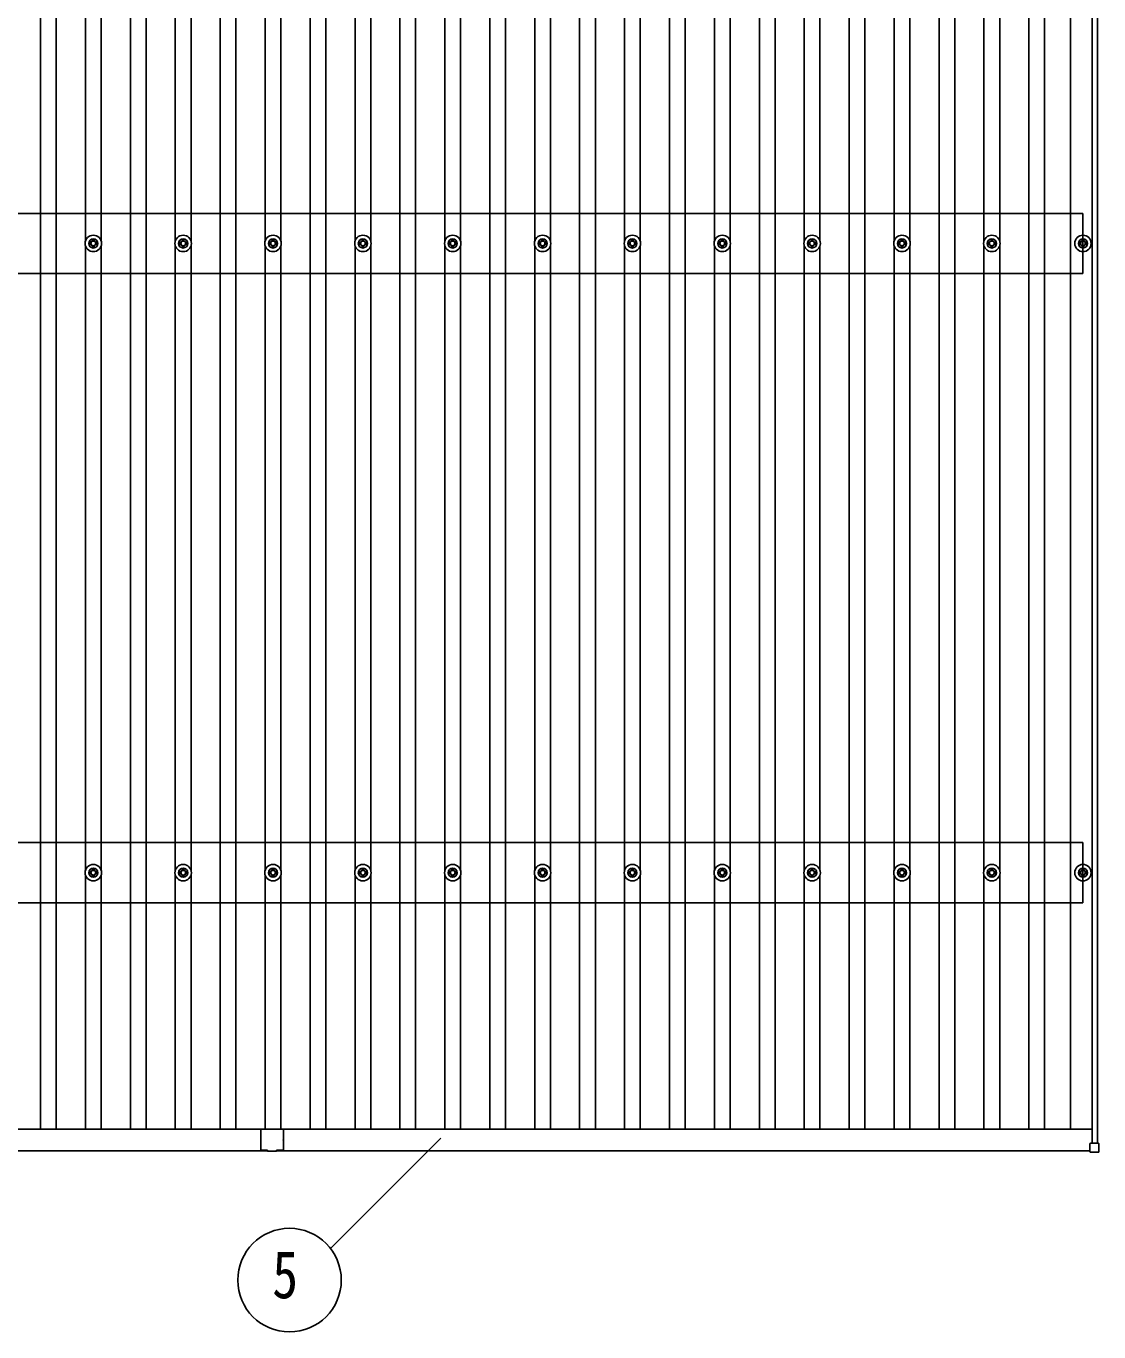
# Model space of a CAD drawing. Units: millimetres, scale not verified. Extents: x -16820 to 16820, y -11880 to 11880.
# Drawn here: x -9248 to -6860, y 2492 to 5397 of the extents above; entities that cross this region are included whole.
import ezdxf
from ezdxf.enums import TextEntityAlignment as Align

# ---------------------------------------------------------------- set-up
doc = ezdxf.new("R2010")
doc.units = ezdxf.units.MM
doc.header["$LTSCALE"] = 50
for name, color, linetype in [('0-5_YKK_13', 4, 'Continuous'), ('0-6_YKK_A1', 4, 'Continuous'), ('0-7_YKK_D', 6, 'Continuous')]:
    doc.layers.add(name, color=color, linetype=linetype)
doc.styles.add('ＭＳ ゴシック', font='')
doc.styles.get('ＭＳ ゴシック').set_extended_font_data('MS Gothic')

msp = doc.modelspace()

# ---------------------------------------------------------------- linework, layer by layer
at = {"layer": '0-5_YKK_13'}
for p, q in [((-9107.92, 4914.89), (-9103.5, 4914.89)), ((-9107.92, 4911.39), (-9103.5, 4911.39)), ((-9099.67, 4923.14), (-9099.67, 4918.72)), ((-9096.17, 4923.14), (-9096.17, 4918.72)), ((-9092.34, 4914.89), (-9087.92, 4914.89)), ((-9092.34, 4911.39), (-9087.92, 4911.39)), ((-8907.92, 4914.89), (-8903.5, 4914.89)), ((-8907.92, 4911.39), (-8903.5, 4911.39)), ((-8899.67, 4923.14), (-8899.67, 4918.72)), ((-8896.17, 4923.14), (-8896.17, 4918.72)), ((-8892.34, 4914.89), (-8887.92, 4914.89)), ((-8892.34, 4911.39), (-8887.92, 4911.39)), ((-8707.92, 4914.89), (-8703.5, 4914.89)), ((-8707.92, 4911.39), (-8703.5, 4911.39)), ((-8699.67, 4923.14), (-8699.67, 4918.72)), ((-8696.17, 4923.14), (-8696.17, 4918.72)), ((-8692.34, 4914.89), (-8687.92, 4914.89)), ((-8692.34, 4911.39), (-8687.92, 4911.39)), ((-8507.92, 4914.89), (-8503.5, 4914.89)), ((-8507.92, 4911.39), (-8503.5, 4911.39)), ((-8499.67, 4923.14), (-8499.67, 4918.72)), ((-8496.17, 4923.14), (-8496.17, 4918.72)), ((-8492.34, 4914.89), (-8487.92, 4914.89)), ((-8492.34, 4911.39), (-8487.92, 4911.39)), ((-8307.92, 4914.89), (-8303.5, 4914.89)), ((-8307.92, 4911.39), (-8303.5, 4911.39)), ((-8299.67, 4923.14), (-8299.67, 4918.72)), ((-8296.17, 4923.14), (-8296.17, 4918.72)), ((-8292.34, 4914.89), (-8287.92, 4914.89)), ((-8292.34, 4911.39), (-8287.92, 4911.39)), ((-8107.92, 4914.89), (-8103.5, 4914.89)), ((-8107.92, 4911.39), (-8103.5, 4911.39)), ((-8099.67, 4923.14), (-8099.67, 4918.72)), ((-8096.17, 4923.14), (-8096.17, 4918.72)), ((-8092.34, 4914.89), (-8087.92, 4914.89)), ((-8092.34, 4911.39), (-8087.92, 4911.39)), ((-7907.92, 4914.89), (-7903.5, 4914.89)), ((-7907.92, 4911.39), (-7903.5, 4911.39)), ((-7899.67, 4923.14), (-7899.67, 4918.72)), ((-7896.17, 4923.14), (-7896.17, 4918.72)), ((-7892.34, 4914.89), (-7887.92, 4914.89)), ((-7892.34, 4911.39), (-7887.92, 4911.39)), ((-7707.92, 4914.89), (-7703.5, 4914.89)), ((-7707.92, 4911.39), (-7703.5, 4911.39)), ((-7699.67, 4923.14), (-7699.67, 4918.72)), ((-7696.17, 4923.14), (-7696.17, 4918.72)), ((-7692.34, 4914.89), (-7687.92, 4914.89)), ((-7692.34, 4911.39), (-7687.92, 4911.39)), ((-7507.92, 4914.89), (-7503.5, 4914.89)), ((-7507.92, 4911.39), (-7503.5, 4911.39)), ((-7499.67, 4923.14), (-7499.67, 4918.72)), ((-7496.17, 4923.14), (-7496.17, 4918.72)), ((-7492.34, 4914.89), (-7487.92, 4914.89)), ((-7492.34, 4911.39), (-7487.92, 4911.39)), ((-7307.92, 4914.89), (-7303.5, 4914.89)), ((-7307.92, 4911.39), (-7303.5, 4911.39)), ((-7299.67, 4923.14), (-7299.67, 4918.72)), ((-7296.17, 4923.14), (-7296.17, 4918.72)), ((-7292.34, 4914.89), (-7287.92, 4914.89)), ((-7292.34, 4911.39), (-7287.92, 4911.39)), ((-7107.92, 4914.89), (-7103.5, 4914.89)), ((-7107.92, 4911.39), (-7103.5, 4911.39)), ((-7099.67, 4923.14), (-7099.67, 4918.72)), ((-7096.17, 4923.14), (-7096.17, 4918.72)), ((-7092.34, 4914.89), (-7087.92, 4914.89)), ((-7092.34, 4911.39), (-7087.92, 4911.39)), ((-6905.17, 4914.89), (-6900.75, 4914.89)), ((-6905.17, 4911.39), (-6900.75, 4911.39)), ((-6896.92, 4923.14), (-6896.92, 4918.72)), ((-6893.42, 4923.14), (-6893.42, 4918.72)), ((-6889.59, 4914.89), (-6885.17, 4914.89)), ((-6889.59, 4911.39), (-6885.17, 4911.39)), ((-9099.67, 4907.56), (-9099.67, 4903.14)), ((-9096.17, 4907.56), (-9096.17, 4903.14)), ((-8899.67, 4907.56), (-8899.67, 4903.14)), ((-8896.17, 4907.56), (-8896.17, 4903.14)), ((-8699.67, 4907.56), (-8699.67, 4903.14)), ((-8696.17, 4907.56), (-8696.17, 4903.14)), ((-8499.67, 4907.56), (-8499.67, 4903.14)), ((-8496.17, 4907.56), (-8496.17, 4903.14)), ((-8299.67, 4907.56), (-8299.67, 4903.14)), ((-8296.17, 4907.56), (-8296.17, 4903.14)), ((-8099.67, 4907.56), (-8099.67, 4903.14)), ((-8096.17, 4907.56), (-8096.17, 4903.14)), ((-7899.67, 4907.56), (-7899.67, 4903.14)), ((-7896.17, 4907.56), (-7896.17, 4903.14)), ((-7699.67, 4907.56), (-7699.67, 4903.14)), ((-7696.17, 4907.56), (-7696.17, 4903.14)), ((-7499.67, 4907.56), (-7499.67, 4903.14)), ((-7496.17, 4907.56), (-7496.17, 4903.14)), ((-7299.67, 4907.56), (-7299.67, 4903.14)), ((-7296.17, 4907.56), (-7296.17, 4903.14)), ((-7099.67, 4907.56), (-7099.67, 4903.14)), ((-7096.17, 4907.56), (-7096.17, 4903.14)), ((-6896.92, 4907.56), (-6896.92, 4903.14)), ((-6893.42, 4907.56), (-6893.42, 4903.14)), ((-9099.67, 3523.14), (-9099.67, 3518.72)), ((-9096.17, 3523.14), (-9096.17, 3518.72)), ((-8899.67, 3523.14), (-8899.67, 3518.72)), ((-8896.17, 3523.14), (-8896.17, 3518.72)), ((-8699.67, 3523.14), (-8699.67, 3518.72)), ((-8696.17, 3523.14), (-8696.17, 3518.72)), ((-8499.67, 3523.14), (-8499.67, 3518.72)), ((-8496.17, 3523.14), (-8496.17, 3518.72)), ((-8299.67, 3523.14), (-8299.67, 3518.72)), ((-8296.17, 3523.14), (-8296.17, 3518.72)), ((-8099.67, 3523.14), (-8099.67, 3518.72)), ((-8096.17, 3523.14), (-8096.17, 3518.72)), ((-7899.67, 3523.14), (-7899.67, 3518.72)), ((-7896.17, 3523.14), (-7896.17, 3518.72)), ((-7699.67, 3523.14), (-7699.67, 3518.72)), ((-7696.17, 3523.14), (-7696.17, 3518.72)), ((-7499.67, 3523.14), (-7499.67, 3518.72)), ((-7496.17, 3523.14), (-7496.17, 3518.72)), ((-7299.67, 3523.14), (-7299.67, 3518.72)), ((-7296.17, 3523.14), (-7296.17, 3518.72)), ((-7099.67, 3523.14), (-7099.67, 3518.72)), ((-7096.17, 3523.14), (-7096.17, 3518.72)), ((-6896.92, 3523.14), (-6896.92, 3518.72)), ((-6893.42, 3523.14), (-6893.42, 3518.72)), ((-9107.92, 3514.89), (-9103.5, 3514.89)), ((-9107.92, 3511.39), (-9103.5, 3511.39)), ((-9099.67, 3507.56), (-9099.67, 3503.14)), ((-9096.17, 3507.56), (-9096.17, 3503.14)), ((-9092.34, 3514.89), (-9087.92, 3514.89)), ((-9092.34, 3511.39), (-9087.92, 3511.39)), ((-8907.92, 3514.89), (-8903.5, 3514.89)), ((-8907.92, 3511.39), (-8903.5, 3511.39)), ((-8899.67, 3507.56), (-8899.67, 3503.14)), ((-8896.17, 3507.56), (-8896.17, 3503.14)), ((-8892.34, 3514.89), (-8887.92, 3514.89)), ((-8892.34, 3511.39), (-8887.92, 3511.39)), ((-8707.92, 3514.89), (-8703.5, 3514.89)), ((-8707.92, 3511.39), (-8703.5, 3511.39)), ((-8699.67, 3507.56), (-8699.67, 3503.14)), ((-8696.17, 3507.56), (-8696.17, 3503.14)), ((-8692.34, 3514.89), (-8687.92, 3514.89)), ((-8692.34, 3511.39), (-8687.92, 3511.39)), ((-8507.92, 3514.89), (-8503.5, 3514.89)), ((-8507.92, 3511.39), (-8503.5, 3511.39)), ((-8499.67, 3507.56), (-8499.67, 3503.14)), ((-8496.17, 3507.56), (-8496.17, 3503.14)), ((-8492.34, 3514.89), (-8487.92, 3514.89)), ((-8492.34, 3511.39), (-8487.92, 3511.39)), ((-8307.92, 3514.89), (-8303.5, 3514.89)), ((-8307.92, 3511.39), (-8303.5, 3511.39)), ((-8299.67, 3507.56), (-8299.67, 3503.14)), ((-8296.17, 3507.56), (-8296.17, 3503.14)), ((-8292.34, 3514.89), (-8287.92, 3514.89)), ((-8292.34, 3511.39), (-8287.92, 3511.39)), ((-8107.92, 3514.89), (-8103.5, 3514.89)), ((-8107.92, 3511.39), (-8103.5, 3511.39)), ((-8099.67, 3507.56), (-8099.67, 3503.14)), ((-8096.17, 3507.56), (-8096.17, 3503.14)), ((-8092.34, 3514.89), (-8087.92, 3514.89)), ((-8092.34, 3511.39), (-8087.92, 3511.39)), ((-7907.92, 3514.89), (-7903.5, 3514.89)), ((-7907.92, 3511.39), (-7903.5, 3511.39)), ((-7899.67, 3507.56), (-7899.67, 3503.14)), ((-7896.17, 3507.56), (-7896.17, 3503.14)), ((-7892.34, 3514.89), (-7887.92, 3514.89)), ((-7892.34, 3511.39), (-7887.92, 3511.39)), ((-7707.92, 3514.89), (-7703.5, 3514.89)), ((-7707.92, 3511.39), (-7703.5, 3511.39)), ((-7699.67, 3507.56), (-7699.67, 3503.14)), ((-7696.17, 3507.56), (-7696.17, 3503.14)), ((-7692.34, 3514.89), (-7687.92, 3514.89)), ((-7692.34, 3511.39), (-7687.92, 3511.39)), ((-7507.92, 3514.89), (-7503.5, 3514.89)), ((-7507.92, 3511.39), (-7503.5, 3511.39)), ((-7499.67, 3507.56), (-7499.67, 3503.14)), ((-7496.17, 3507.56), (-7496.17, 3503.14)), ((-7492.34, 3514.89), (-7487.92, 3514.89)), ((-7492.34, 3511.39), (-7487.92, 3511.39)), ((-7307.92, 3514.89), (-7303.5, 3514.89)), ((-7307.92, 3511.39), (-7303.5, 3511.39)), ((-7299.67, 3507.56), (-7299.67, 3503.14)), ((-7296.17, 3507.56), (-7296.17, 3503.14)), ((-7292.34, 3514.89), (-7287.92, 3514.89)), ((-7292.34, 3511.39), (-7287.92, 3511.39)), ((-7107.92, 3514.89), (-7103.5, 3514.89)), ((-7107.92, 3511.39), (-7103.5, 3511.39)), ((-7099.67, 3507.56), (-7099.67, 3503.14)), ((-7096.17, 3507.56), (-7096.17, 3503.14)), ((-7092.34, 3514.89), (-7087.92, 3514.89)), ((-7092.34, 3511.39), (-7087.92, 3511.39)), ((-6905.17, 3514.89), (-6900.75, 3514.89)), ((-6905.17, 3511.39), (-6900.75, 3511.39)), ((-6896.92, 3507.56), (-6896.92, 3503.14)), ((-6893.42, 3507.56), (-6893.42, 3503.14)), ((-6889.59, 3514.89), (-6885.17, 3514.89)), ((-6889.59, 3511.39), (-6885.17, 3511.39)), ((-8724.92, 2941.45), (-8724.92, 2918.85)), ((-8723.92, 2942.45), (-8700.32, 2942.45)), ((-8699.52, 2942.45), (-8675.92, 2942.45)), ((-8674.92, 2941.45), (-8674.92, 2918.85)), ((-8724.92, 2918.05), (-8724.92, 2896.45)), ((-8674.92, 2918.05), (-8674.92, 2896.45)), ((-6879.62, 2892.15), (-6879.62, 2910.15)), ((-6878.62, 2911.15), (-6860.62, 2911.15)), ((-6859.62, 2910.15), (-6859.62, 2892.15)), ((-8709.92, 2895.45), (-8723.92, 2895.45)), ((-8709.92, 2895.45), (-8709.92, 2893.95)), ((-8709.92, 2893.95), (-8689.92, 2893.95)), ((-8689.92, 2895.45), (-8689.92, 2893.95)), ((-8689.92, 2895.45), (-8675.92, 2895.45)), ((-6860.62, 2891.15), (-6878.62, 2891.15))]:
    msp.add_line(p, q, dxfattribs=at)
for centre, radius in [((-9097.92, 4913.14), 18.25), ((-9097.92, 4913.14), 10.15), ((-9097.92, 4913.14), 5.85), ((-9097.92, 4913.14), 5.25), ((-8897.92, 4913.14), 18.25), ((-8897.92, 4913.14), 10.15), ((-8897.92, 4913.14), 5.85), ((-8897.92, 4913.14), 5.25), ((-8697.92, 4913.14), 18.25), ((-8697.92, 4913.14), 10.15), ((-8697.92, 4913.14), 5.85), ((-8697.92, 4913.14), 5.25), ((-8497.92, 4913.14), 18.25), ((-8497.92, 4913.14), 10.15), ((-8497.92, 4913.14), 5.85), ((-8497.92, 4913.14), 5.25), ((-8297.92, 4913.14), 18.25), ((-8297.92, 4913.14), 10.15), ((-8297.92, 4913.14), 5.85), ((-8297.92, 4913.14), 5.25), ((-8097.92, 4913.14), 18.25), ((-8097.92, 4913.14), 10.15), ((-8097.92, 4913.14), 5.85), ((-8097.92, 4913.14), 5.25), ((-7897.92, 4913.14), 18.25), ((-7897.92, 4913.14), 10.15), ((-7897.92, 4913.14), 5.85), ((-7897.92, 4913.14), 5.25), ((-7697.92, 4913.14), 18.25), ((-7697.92, 4913.14), 10.15), ((-7697.92, 4913.14), 5.85), ((-7697.92, 4913.14), 5.25), ((-7497.92, 4913.14), 18.25), ((-7497.92, 4913.14), 10.15), ((-7497.92, 4913.14), 5.85), ((-7497.92, 4913.14), 5.25), ((-7297.92, 4913.14), 18.25), ((-7297.92, 4913.14), 10.15), ((-7297.92, 4913.14), 5.85), ((-7297.92, 4913.14), 5.25), ((-7097.92, 4913.14), 18.25), ((-7097.92, 4913.14), 10.15), ((-7097.92, 4913.14), 5.85), ((-7097.92, 4913.14), 5.25), ((-6895.17, 4913.14), 18.25), ((-6895.17, 4913.14), 10.15), ((-6895.17, 4913.14), 5.85), ((-6895.17, 4913.14), 5.25), ((-9097.92, 3513.14), 18.25), ((-9097.92, 3513.14), 10.15), ((-9097.92, 3513.14), 5.85), ((-9097.92, 3513.14), 5.25), ((-8897.92, 3513.14), 18.25), ((-8897.92, 3513.14), 10.15), ((-8897.92, 3513.14), 5.85), ((-8897.92, 3513.14), 5.25), ((-8697.92, 3513.14), 18.25), ((-8697.92, 3513.14), 10.15), ((-8697.92, 3513.14), 5.85), ((-8697.92, 3513.14), 5.25), ((-8497.92, 3513.14), 18.25), ((-8497.92, 3513.14), 10.15), ((-8497.92, 3513.14), 5.85), ((-8497.92, 3513.14), 5.25), ((-8297.92, 3513.14), 18.25), ((-8297.92, 3513.14), 10.15), ((-8297.92, 3513.14), 5.85), ((-8297.92, 3513.14), 5.25), ((-8097.92, 3513.14), 18.25), ((-8097.92, 3513.14), 10.15), ((-8097.92, 3513.14), 5.85), ((-8097.92, 3513.14), 5.25), ((-7897.92, 3513.14), 18.25), ((-7897.92, 3513.14), 10.15), ((-7897.92, 3513.14), 5.85), ((-7897.92, 3513.14), 5.25), ((-7697.92, 3513.14), 18.25), ((-7697.92, 3513.14), 10.15), ((-7697.92, 3513.14), 5.85), ((-7697.92, 3513.14), 5.25), ((-7497.92, 3513.14), 18.25), ((-7497.92, 3513.14), 10.15), ((-7497.92, 3513.14), 5.85), ((-7497.92, 3513.14), 5.25), ((-7297.92, 3513.14), 18.25), ((-7297.92, 3513.14), 10.15), ((-7297.92, 3513.14), 5.85), ((-7297.92, 3513.14), 5.25), ((-7097.92, 3513.14), 18.25), ((-7097.92, 3513.14), 10.15), ((-7097.92, 3513.14), 5.85), ((-7097.92, 3513.14), 5.25), ((-6895.17, 3513.14), 18.25), ((-6895.17, 3513.14), 10.15), ((-6895.17, 3513.14), 5.85), ((-6895.17, 3513.14), 5.25)]:
    msp.add_circle(centre, radius, dxfattribs=at)
for centre, radius, start, end in [((-8723.92, 2941.45), 1, 90, 180.00001), ((-8699.92, 2942.75), 0.5, 216.8699, 323.1301), ((-8675.92, 2941.45), 1, 360, 90), ((-8725.22, 2918.45), 0.5, 306.8699, 53.1301), ((-8674.62, 2918.45), 0.5, 126.8699, 233.1301), ((-6878.62, 2910.15), 1, 90, 180), ((-6860.62, 2910.15), 1, 0, 90), ((-8723.92, 2896.45), 1, 180.00001, 270), ((-8675.92, 2896.45), 1, 270, 360), ((-6878.62, 2892.15), 1, 180, 270), ((-6860.62, 2892.15), 1, 270, 0)]:
    msp.add_arc(centre, radius, start, end, dxfattribs=at)
at = {"layer": '0-6_YKK_A1'}
for p, q in [((-6874.92, 2911.15), (-6874.92, 8309.59)), ((-6862.92, 2911.15), (-6862.92, 8309.59)), ((-9215.42, 2942.43), (-9215.42, 8283.5)), ((-9180.42, 2942.43), (-9180.42, 8283.5)), ((-9015.42, 2942.43), (-9015.42, 8283.5)), ((-8980.42, 2942.43), (-8980.42, 8283.5)), ((-8815.42, 2942.43), (-8815.42, 8283.5)), ((-8780.42, 2942.43), (-8780.42, 8283.5)), ((-8615.42, 2942.43), (-8615.42, 8283.5)), ((-8580.42, 2942.43), (-8580.42, 8283.5)), ((-8415.42, 2942.43), (-8415.42, 8283.5)), ((-8380.42, 2942.43), (-8380.42, 8283.5)), ((-8215.42, 2942.43), (-8215.42, 8283.5)), ((-8180.42, 2942.43), (-8180.42, 8283.5)), ((-8015.42, 2942.43), (-8015.42, 8283.5)), ((-7980.42, 2942.43), (-7980.42, 8283.5)), ((-7815.42, 2942.43), (-7815.42, 8283.5)), ((-7780.42, 2942.43), (-7780.42, 8283.5)), ((-7615.42, 2942.43), (-7615.42, 8283.5)), ((-7580.42, 2942.43), (-7580.42, 8283.5)), ((-7415.42, 2942.43), (-7415.42, 8283.5)), ((-7380.42, 2942.43), (-7380.42, 8283.5)), ((-7215.42, 2942.43), (-7215.42, 8283.5)), ((-7180.42, 2942.43), (-7180.42, 8283.5)), ((-7015.42, 2942.43), (-7015.42, 8283.5)), ((-6980.42, 2942.43), (-6980.42, 8283.5)), ((-6922.92, 2942.43), (-6922.92, 8283.48)), ((-9115.42, 4918.32), (-9115.42, 6307.96)), ((-9080.42, 4918.32), (-9080.42, 6307.96)), ((-8915.42, 4918.32), (-8915.42, 6307.96)), ((-8880.42, 4918.32), (-8880.42, 6307.96)), ((-8715.42, 4918.32), (-8715.42, 6307.96)), ((-8680.42, 4918.32), (-8680.42, 6307.96)), ((-8515.42, 4918.32), (-8515.42, 6307.96)), ((-8480.42, 4918.32), (-8480.42, 6307.96)), ((-8315.42, 4918.32), (-8315.42, 6307.96)), ((-8280.42, 4918.32), (-8280.42, 6307.96)), ((-8115.42, 4918.32), (-8115.42, 6307.96)), ((-8080.42, 4918.32), (-8080.42, 6307.96)), ((-7915.42, 4918.32), (-7915.42, 6307.96)), ((-7880.42, 4918.32), (-7880.42, 6307.96)), ((-7715.42, 4918.32), (-7715.42, 6307.96)), ((-7680.42, 4918.32), (-7680.42, 6307.96)), ((-7515.42, 4918.32), (-7515.42, 6307.96)), ((-7480.42, 4918.32), (-7480.42, 6307.96)), ((-7315.42, 4918.32), (-7315.42, 6307.96)), ((-7280.42, 4918.32), (-7280.42, 6307.96)), ((-7115.42, 4918.32), (-7115.42, 6307.96)), ((-7080.42, 4918.32), (-7080.42, 6307.96)), ((-6895.17, 4980.14), (-14697.92, 4980.14)), ((-6895.17, 4846.14), (-6895.17, 4980.14)), ((-9115.42, 3518.32), (-9115.42, 4907.96)), ((-9080.42, 3518.32), (-9080.42, 4907.96)), ((-8915.42, 3518.32), (-8915.42, 4907.96)), ((-8880.42, 3518.32), (-8880.42, 4907.96)), ((-8715.42, 3518.32), (-8715.42, 4907.96)), ((-8680.42, 3518.32), (-8680.42, 4907.96)), ((-8515.42, 3518.32), (-8515.42, 4907.96)), ((-8480.42, 3518.32), (-8480.42, 4907.96)), ((-8315.42, 3518.32), (-8315.42, 4907.96)), ((-8280.42, 3518.32), (-8280.42, 4907.96)), ((-8115.42, 3518.32), (-8115.42, 4907.96)), ((-8080.42, 3518.32), (-8080.42, 4907.96)), ((-7915.42, 3518.32), (-7915.42, 4907.96)), ((-7880.42, 3518.32), (-7880.42, 4907.96)), ((-7715.42, 3518.32), (-7715.42, 4907.96)), ((-7680.42, 3518.32), (-7680.42, 4907.96)), ((-7515.42, 3518.32), (-7515.42, 4907.96)), ((-7480.42, 3518.32), (-7480.42, 4907.96)), ((-7315.42, 3518.32), (-7315.42, 4907.96)), ((-7280.42, 3518.32), (-7280.42, 4907.96)), ((-7115.42, 3518.32), (-7115.42, 4907.96)), ((-7080.42, 3518.32), (-7080.42, 4907.96)), ((-6895.17, 4846.14), (-14697.92, 4846.14)), ((-6895.17, 3580.14), (-14697.92, 3580.14)), ((-6895.17, 3446.14), (-6895.17, 3580.14)), ((-9115.42, 2942.43), (-9115.42, 3507.96)), ((-9080.42, 2942.43), (-9080.42, 3507.96)), ((-8915.42, 2942.43), (-8915.42, 3507.96)), ((-8880.42, 2942.43), (-8880.42, 3507.96)), ((-8715.42, 2942.45), (-8715.42, 3507.96)), ((-8680.42, 2942.45), (-8680.42, 3507.96)), ((-8515.42, 2942.43), (-8515.42, 3507.96)), ((-8480.42, 2942.43), (-8480.42, 3507.96)), ((-8315.42, 2942.43), (-8315.42, 3507.96)), ((-8280.42, 2942.43), (-8280.42, 3507.96)), ((-8115.42, 2942.43), (-8115.42, 3507.96)), ((-8080.42, 2942.43), (-8080.42, 3507.96)), ((-7915.42, 2942.43), (-7915.42, 3507.96)), ((-7880.42, 2942.43), (-7880.42, 3507.96)), ((-7715.42, 2942.43), (-7715.42, 3507.96)), ((-7680.42, 2942.43), (-7680.42, 3507.96)), ((-7515.42, 2942.43), (-7515.42, 3507.96)), ((-7480.42, 2942.43), (-7480.42, 3507.96)), ((-7315.42, 2942.43), (-7315.42, 3507.96)), ((-7280.42, 2942.43), (-7280.42, 3507.96)), ((-7115.42, 2942.43), (-7115.42, 3507.96)), ((-7080.42, 2942.43), (-7080.42, 3507.96)), ((-6895.17, 3446.14), (-14697.92, 3446.14)), ((-14720.92, 2942.43), (-6874.92, 2942.43)), ((-14716.22, 2894.45), (-8709.92, 2894.45)), ((-8689.92, 2894.45), (-6879.62, 2894.45))]:
    msp.add_line(p, q, dxfattribs=at)
at = {"layer": '0-7_YKK_D'}
msp.add_line((-8569.92, 2676.99), (-8324.58, 2922.33), dxfattribs=at)
msp.add_circle((-8661.21, 2606.71), 115.2, dxfattribs=at)

# ---------------------------------------------------------------- texts
at = {"layer": '0-7_YKK_D', "style": 'ＭＳ ゴシック', "width": 0.8}
msp.add_text('5', height=105.6, dxfattribs=at).set_placement((-8699.61, 2534.71), align=Align.BOTTOM_LEFT)

doc.saveas('drawing.dxf')
